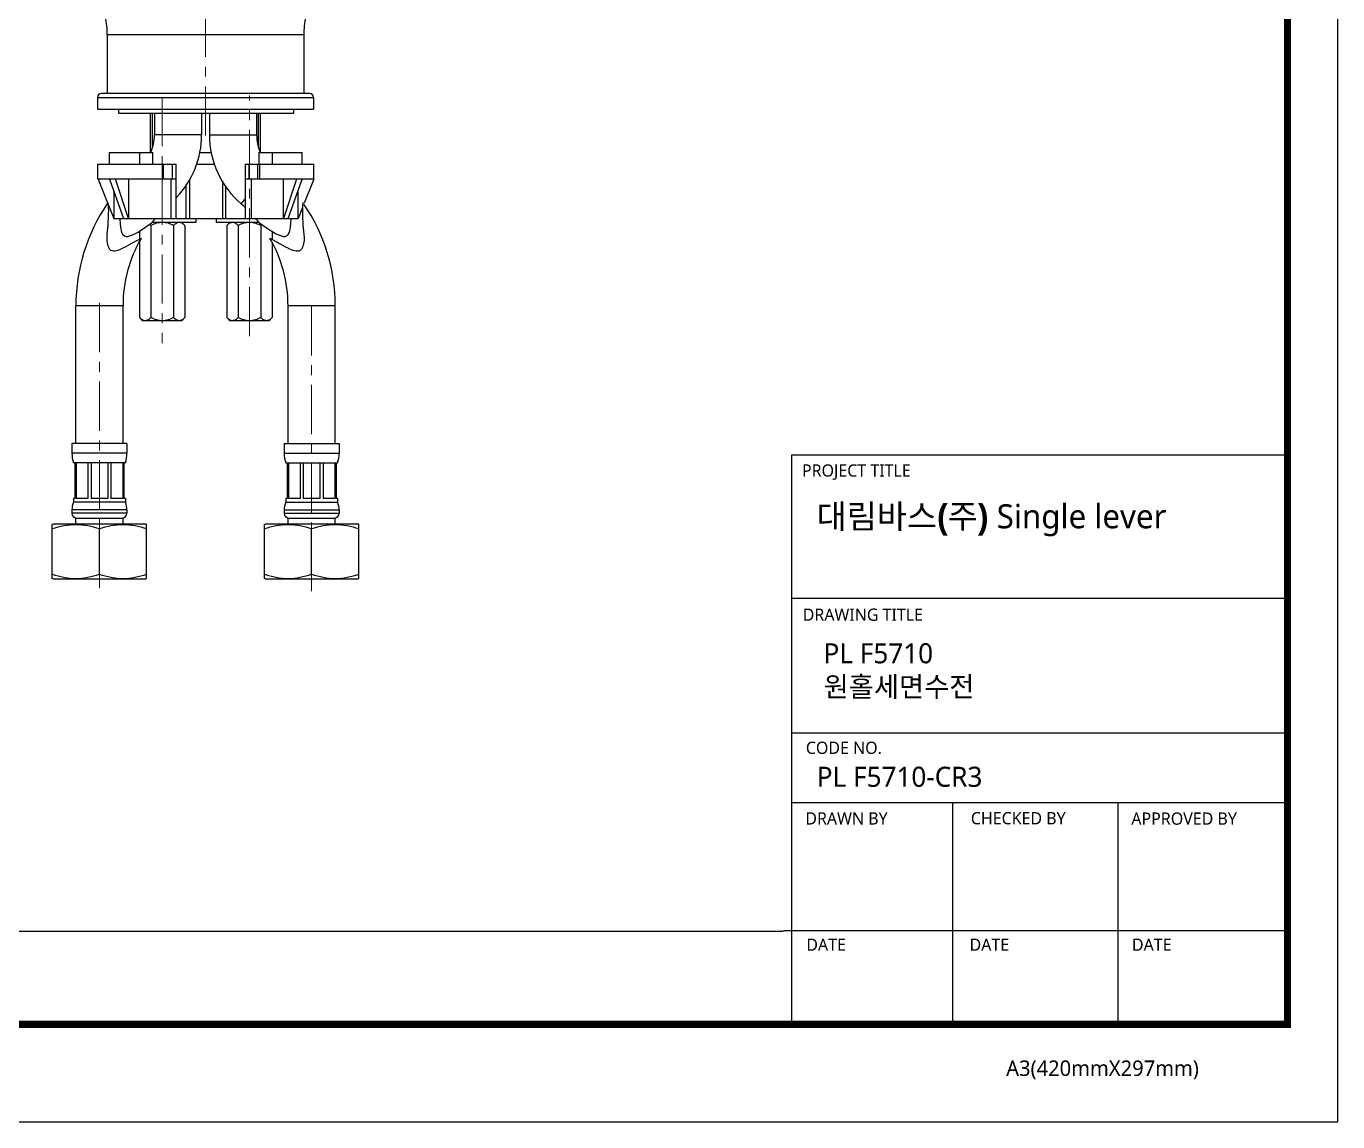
# Model space of a CAD drawing. Extents: x 0 to 790, y 0 to 579.
# Drawn here: x 456.1 to 789.9, y 0 to 278.8 of the extents above; entities that cross this region are included whole.
import ezdxf

# ---------------------------------------------------------------- set-up
doc = ezdxf.new("R2010")
doc.units = 0
doc.header["$LTSCALE"] = 10
doc.header["$MEASUREMENT"] = 0
doc.linetypes.add('CENTER', pattern=[2, 1.25, -0.25, 0.25, -0.25])
doc.layers.get('0').update_dxf_attribs({"linetype": 'CONTINUOUS'})
doc.layers.add('BODY', color=7, linetype='CONTINUOUS')
doc.layers.add('DEF_LAYER_ASSEM_MEMBER', color=7, linetype='CONTINUOUS')
doc.styles.add('Daelim Dimension', font='')
doc.styles.get('Daelim Dimension').set_extended_font_data('NanumGothic')

msp = doc.modelspace()

# ---------------------------------------------------------------- linework, layer by layer
at = {"color": 5, "ltscale": 40}
for p, q in [((777.1, 169.65), (650.86, 169.65)), ((777.1, 133.17), (650.86, 133.17)), ((777.1, 133.17), (650.86, 133.17)), ((777.1, 98.84), (650.86, 98.84)), ((777.1, 98.84), (650.86, 98.84)), ((777.1, 81.14), (650.86, 81.14)), ((777.1, 81.14), (650.86, 81.14)), ((691.87, 81.14), (691.87, 24.78)), ((733.95, 81.14), (733.95, 24.78)), ((777.1, 48.58), (648.87, 48.58)), ((777.1, 48.58), (651.85, 48.58)), ((777.1, 24.78), (668.91, 24.78))]:
    msp.add_line(p, q, dxfattribs=at)
at = {"color": 5, "ltscale": 0.5}
msp.add_line((650.86, 169.65), (650.86, 24.02), dxfattribs=at)
at = {"color": 5}
msp.add_line((12.7, 48.49), (648.72, 48.49), dxfattribs=at)
at = {"ltscale": 0.5}
msp.add_lwpolyline([(0, 0), (789.88, 0), (789.88, 578.76), (0, 578.76)], close=True, dxfattribs=at)
at = {"color": 5, "linetype": 'ByBlock', "lineweight": 200, "const_width": 1.82}
msp.add_lwpolyline([(12.7, 24.78), (777.1, 24.78), (777.1, 565.32), (12.7, 565.32)], close=True, dxfattribs=at)
at = {"layer": 'BODY', "color": 1, "linetype": 'CENTER', "lineweight": 5}
for p, q in [((501.76, 250.95), (501.76, 433.28)), ((490.76, 260.72), (490.76, 198.16)), ((512.96, 199.89), (512.96, 261.12)), ((474.76, 135.85), (474.76, 208.88)), ((528.76, 134.98), (528.76, 209.3))]:
    msp.add_line(p, q, dxfattribs=at)
at = {"layer": 'DEF_LAYER_ASSEM_MEMBER', "color": 7, "linetype": 'Continuous'}
for p, q in [((476.76, 276.63), (476.76, 261.63)), ((526.76, 276.63), (526.76, 261.63)), ((474.26, 260.63), (474.26, 257.63)), ((528.26, 261.63), (475.26, 261.63)), ((529.26, 260.63), (529.26, 257.63)), ((474.26, 257.63), (529.26, 257.63)), ((479.61, 257.63), (479.61, 256.63)), ((524.11, 257.63), (524.11, 256.63)), ((479.61, 256.63), (524.11, 256.63)), ((487.76, 246.79), (487.76, 256.63)), ((488.76, 256.63), (488.76, 251.13)), ((500.76, 256.63), (500.76, 251.13)), ((502.76, 256.63), (502.76, 251.13)), ((514.76, 256.63), (514.76, 251.13)), ((515.76, 246.79), (515.76, 256.63)), ((500.76, 251.13), (488.76, 251.13)), ((502.76, 251.13), (514.76, 251.13)), ((474.36, 243.63), (494.31, 243.63)), ((474.36, 239.83), (474.36, 243.63)), ((477.36, 246.63), (488.36, 246.63)), ((477.36, 243.63), (477.36, 246.63)), ((488.36, 243.63), (488.36, 246.63)), ((494.31, 229.83), (494.31, 243.63)), ((499.37, 243.63), (504.15, 243.63)), ((500.27, 246.63), (503.25, 246.63)), ((511.86, 243.63), (529.36, 243.63)), ((511.86, 243.63), (511.86, 229.83)), ((515.36, 246.63), (526.36, 246.63)), ((515.36, 246.63), (515.36, 243.63)), ((526.36, 243.63), (526.36, 246.63)), ((529.36, 239.83), (529.36, 243.63)), ((477.33, 239.83), (474.36, 239.83)), ((474.4, 239.83), (476.8, 233.82)), ((477.33, 239.83), (480.91, 229.83)), ((494.31, 239.83), (477.35, 239.83)), ((482.16, 229.83), (478.81, 239.83)), ((482.16, 239.83), (482.16, 229.83)), ((496.86, 229.83), (496.86, 238.47)), ((506.86, 238.14), (506.86, 229.83)), ((524.89, 239.83), (511.86, 239.83)), ((521.56, 229.83), (521.56, 239.83)), ((524.89, 239.83), (521.56, 229.83)), ((522.81, 229.83), (526.37, 239.83)), ((529.32, 239.83), (524.91, 239.83)), ((529.32, 239.83), (526.89, 233.75)), ((529.36, 239.83), (529.32, 239.83)), ((478.39, 236.86), (478.39, 229.83)), ((525.33, 229.83), (525.33, 236.9)), ((477.03, 233.24), (478.39, 229.83)), ((526.45, 232.64), (525.33, 229.83)), ((476.96, 228.17), (476.97, 228.36)), ((478.39, 229.83), (525.33, 229.83)), ((487.87, 228.06), (487.87, 204.61)), ((499.26, 228.83), (488.15, 228.83)), ((493.65, 228.06), (493.65, 204.61)), ((495.76, 228.83), (496.53, 228.06)), ((496.53, 228.06), (496.53, 204.61)), ((499.26, 229.83), (499.26, 228.83)), ((504.46, 229.83), (504.46, 228.83)), ((515.37, 228.83), (504.46, 228.83)), ((507.96, 228.83), (507.19, 228.06)), ((507.19, 228.06), (507.19, 204.61)), ((510.07, 228.06), (510.07, 204.61)), ((515.85, 228.06), (515.85, 204.61)), ((526.55, 228.35), (526.56, 228.17)), ((484.99, 226.71), (484.99, 224.57)), ((484.99, 224.03), (484.99, 204.61)), ((518.73, 226.59), (518.73, 224.47)), ((518.73, 223.64), (518.73, 204.61)), ((468.76, 172.63), (468.76, 207.63)), ((480.76, 172.63), (480.76, 207.63)), ((522.76, 172.63), (522.76, 207.63)), ((534.76, 172.63), (534.76, 207.63)), ((484.99, 204.61), (485.76, 203.83)), ((495.76, 203.83), (485.76, 203.83)), ((496.53, 204.61), (495.76, 203.83)), ((507.19, 204.61), (507.96, 203.83)), ((517.96, 203.83), (507.96, 203.83)), ((518.73, 204.61), (517.96, 203.83)), ((481.76, 172.63), (467.76, 172.63)), ((467.76, 172.63), (467.76, 170.13)), ((481.76, 172.63), (481.76, 170.13)), ((521.76, 172.63), (535.76, 172.63)), ((521.76, 172.63), (521.76, 170.13)), ((535.76, 172.63), (535.76, 170.13)), ((481.36, 167.63), (468.16, 167.63)), ((468.51, 167.63), (468.51, 158.63)), ((468.84, 167.63), (468.84, 158.63)), ((471.85, 167.63), (471.85, 158.63)), ((472.64, 167.63), (472.64, 158.63)), ((476.88, 167.63), (476.88, 158.63)), ((477.69, 167.63), (477.69, 158.63)), ((480.68, 167.63), (480.68, 158.63)), ((481.01, 167.63), (481.01, 158.63)), ((522.16, 167.63), (535.36, 167.63)), ((522.51, 167.63), (522.51, 158.63)), ((522.84, 167.63), (522.84, 158.63)), ((525.83, 167.63), (525.83, 158.63)), ((526.64, 167.63), (526.64, 158.63)), ((530.88, 167.63), (530.88, 158.63)), ((531.67, 167.63), (531.67, 158.63)), ((534.68, 167.63), (534.68, 158.63)), ((535.01, 167.63), (535.01, 158.63)), ((468.51, 158.63), (468.16, 158.63)), ((468.16, 158.63), (468.16, 157.63)), ((481.36, 157.63), (468.16, 157.63)), ((471.85, 158.63), (468.84, 158.63)), ((476.88, 158.63), (472.64, 158.63)), ((480.68, 158.63), (477.69, 158.63)), ((481.36, 158.63), (481.01, 158.63)), ((481.36, 158.63), (481.36, 157.63)), ((522.51, 158.63), (522.16, 158.63)), ((522.16, 158.63), (522.16, 157.63)), ((522.16, 157.63), (535.36, 157.63)), ((525.83, 158.63), (522.84, 158.63)), ((530.88, 158.63), (526.64, 158.63)), ((534.68, 158.63), (531.67, 158.63)), ((535.36, 158.63), (535.01, 158.63)), ((535.36, 158.63), (535.36, 157.63)), ((467.76, 155.67), (467.76, 154.83)), ((468.76, 153.63), (480.76, 153.63)), ((468.76, 152.13), (468.76, 153.63)), ((480.76, 152.13), (480.76, 153.63)), ((481.76, 155.67), (481.76, 154.83)), ((521.76, 155.67), (521.76, 154.83)), ((522.76, 153.63), (534.76, 153.63)), ((522.76, 152.13), (522.76, 153.63)), ((534.76, 152.13), (534.76, 153.63)), ((535.76, 155.67), (535.76, 154.83)), ((462.76, 152), (462.98, 152.13)), ((462.76, 138.26), (462.76, 152)), ((462.98, 152.13), (486.54, 152.13)), ((474.76, 139.33), (474.76, 150.93)), ((486.76, 152), (486.54, 152.13)), ((486.76, 138.26), (486.76, 152)), ((516.76, 152), (516.98, 152.13)), ((516.76, 138.26), (516.76, 152)), ((516.98, 152.13), (540.54, 152.13)), ((528.76, 139.33), (528.76, 150.93)), ((540.76, 152), (540.54, 152.13)), ((540.76, 138.26), (540.76, 152)), ((462.98, 138.13), (462.76, 138.26)), ((462.98, 138.13), (486.54, 138.13)), ((486.54, 138.13), (486.76, 138.26)), ((516.98, 138.13), (516.76, 138.26)), ((516.98, 138.13), (540.54, 138.13)), ((540.54, 138.13), (540.76, 138.26))]:
    msp.add_line(p, q, dxfattribs=at)
at = {"layer": 'DEF_LAYER_ASSEM_MEMBER', "color": 9, "linetype": 'Continuous'}
for p, q in [((476.76, 276.63), (526.76, 276.63)), ((474.26, 260.63), (529.26, 260.63)), ((484.98, 246.63), (484.98, 243.63)), ((490.69, 243.63), (490.69, 239.83)), ((491.1, 239.83), (491.1, 243.63)), ((493.31, 243.63), (493.31, 239.83)), ((512.86, 239.83), (512.86, 243.63)), ((515.02, 243.63), (515.02, 239.83)), ((515.52, 243.63), (515.52, 239.83)), ((518.74, 246.63), (518.74, 243.63)), ((492.93, 239.83), (492.93, 229.83)), ((497.65, 239.79), (497.65, 229.83)), ((506.07, 239.46), (506.07, 229.83)), ((513.35, 239.83), (513.35, 229.83)), ((510.85, 233.55), (511.86, 234.73)), ((480.76, 207.63), (468.76, 207.63)), ((534.76, 207.63), (522.76, 207.63)), ((481.76, 170.13), (467.76, 170.13)), ((521.76, 170.13), (535.76, 170.13)), ((481.76, 155.67), (467.76, 155.67)), ((481.76, 154.83), (467.76, 154.83)), ((521.76, 155.67), (535.76, 155.67)), ((521.76, 154.83), (535.76, 154.83))]:
    msp.add_line(p, q, dxfattribs=at)
at = {"layer": 'DEF_LAYER_ASSEM_MEMBER', "color": 2, "linetype": 'Continuous'}
for p, q in [((488.26, 247.88), (488.26, 256.63)), ((515.26, 247.88), (515.26, 256.63))]:
    msp.add_line(p, q, dxfattribs=at)
at = {"layer": 'DEF_LAYER_ASSEM_MEMBER', "color": 7, "linetype": 'Continuous'}
for centre, radius, start, end in [((456.76, 276.63), 20, 0, 12.8519), ((546.76, 276.63), 20, 167.1482, 180), ((475.26, 260.63), 1, 90, 180), ((528.26, 260.63), 1, 0, 90), ((477.59, 251.13), 11.17, 335.977, 0), ((477.59, 251.13), 23.17, 316.5548, 0), ((525.93, 251.13), 23.17, 180, 229.3831), ((525.93, 251.13), 11.17, 180, 204.023), ((478, 237.61), 2.31, 106.3738, 106.8098), ((525.84, 236.04), 3.91, 103.7224, 104.03), ((514.9, 207.63), 46.14, 145.5736, 180), ((488.62, 207.63), 34.14, 46.9862, 49.3831), ((488.62, 207.63), 46.14, 0, 34.1468), ((492.04, 229.4), 12.03, 187.4212, 188.1602), ((514.9, 207.63), 34.14, 139.3745, 141.8629), ((488.62, 207.63), 34.14, 38.1371, 40.6255), ((511.54, 219.47), 9.61, 63.3646, 66.9516), ((514.9, 207.63), 34.14, 149.8666, 180), ((488.62, 207.63), 34.14, 0, 30.1334), ((530.83, 238.78), 18.36, 243.8901, 244.285), ((475.76, 170.13), 8, 180, 198.1949), ((473.76, 170.13), 8, 341.8051, 0), ((529.76, 170.13), 8, 180, 198.1949), ((527.76, 170.13), 8, 341.8051, 0), ((472.76, 155.67), 5, 156.9261, 180), ((476.76, 155.67), 5, 0, 23.0739), ((526.76, 155.67), 5, 156.9261, 180), ((530.76, 155.67), 5, 0, 23.0739), ((468.96, 154.83), 1.2, 180, 270), ((480.56, 154.83), 1.2, 270, 0), ((522.96, 154.83), 1.2, 180, 270), ((534.56, 154.83), 1.2, 270, 0)]:
    msp.add_arc(centre, radius, start, end, dxfattribs=at)
for points, start_tangent, end_tangent in [([(476.97, 228.36), (476.96, 233.89)], (0.057871, 0.998324), (-0.150231, 0.988651)), ([(526.56, 233.89), (526.55, 228.35)], (-0.150231, -0.988651), (0.05789, -0.998323)), ([(477.29, 222.15), (476.96, 228.17)], (-0.494242, 0.869325), (0.058022, 0.998315)), ([(479.96, 229.83), (480.11, 227.84)], (0.039688, -0.999212), (0.129273, -0.991609)), ([(480.13, 227.69), (481.1, 225.44), (481.98, 225.29)], (0.142054, -0.989859), (0.991843, 0.127469)), ([(482.43, 225.39), (488.05, 228.71)], (0.958475, 0.285177), (0.844786, 0.535105)), ([(487.87, 228.06), (487.78, 228.15), (487.51, 228.38)], (-0.707107, 0.707107), (-0.782552, 0.622585)), ([(490.76, 228.83), (489.27, 228.62), (487.87, 228.06)], (-1, 0), (-0.894427, -0.447214)), ([(493.65, 228.06), (492.25, 228.62), (490.76, 228.83)], (-0.894427, 0.447214), (-1, 0)), ([(495.09, 228.83), (494.71, 228.78), (494.35, 228.62), (493.99, 228.37), (493.65, 228.06)], (-1, 0), (-0.707107, -0.707107)), ([(496.53, 228.06), (496.19, 228.37), (495.83, 228.62), (495.47, 228.78), (495.09, 228.83)], (-0.707107, 0.707107), (-1, 0)), ([(508.63, 228.83), (508.25, 228.78), (507.89, 228.62), (507.53, 228.37), (507.19, 228.06)], (-1, 0), (-0.707107, -0.707107)), ([(510.07, 228.06), (509.73, 228.37), (509.37, 228.62), (509.01, 228.78), (508.63, 228.83)], (-0.707107, 0.707107), (-1, 0)), ([(512.96, 228.83), (511.47, 228.62), (510.07, 228.06)], (-1, 0), (-0.894427, -0.447214)), ([(515.3, 228.31), (514.16, 228.69), (512.96, 228.83)], (-0.920661, 0.390364), (-1, 0)), ([(515.47, 228.71), (521.08, 225.4)], (0.844786, -0.535105), (0.95772, -0.2877)), ([(516.12, 228.31), (516.05, 228.25), (515.85, 228.06)], (-0.762469, -0.647025), (-0.707107, -0.707107)), ([(521.54, 225.29), (522.42, 225.44), (523.31, 227.2)], (0.991489, -0.130193), (0.193636, 0.981073)), ([(523.31, 227.2), (523.41, 227.85)], (0.193636, 0.981073), (0.128405, 0.991722)), ([(523.41, 227.85), (523.56, 229.83)], (0.128405, 0.991722), (0.039688, 0.999212)), ([(526.56, 228.17), (526.17, 222.06)], (0.058022, -0.998315), (-0.553266, -0.833004)), ([(485.37, 224.77), (480.54, 222.18)], (-0.89166, -0.452706), (-0.904548, -0.426371)), ([(481.98, 225.29), (482.43, 225.39)], (0.991843, 0.127469), (0.958475, 0.285177)), ([(522.75, 222.29), (518.15, 224.77)], (-0.897975, 0.440047), (-0.89166, 0.452706)), ([(521.08, 225.4), (521.54, 225.29)], (0.95772, -0.2877), (0.991489, -0.130193)), ([(477.57, 221.8), (477.29, 222.15)], (-0.754298, 0.656532), (-0.494242, 0.869325)), ([(480.54, 222.18), (477.65, 221.74), (477.57, 221.8)], (-0.904548, -0.426371), (-0.754298, 0.656532)), ([(525.86, 221.73), (522.86, 222.24)], (-0.818829, -0.574038), (-0.900986, 0.433848)), ([(526.17, 222.06), (525.86, 221.73)], (-0.553266, -0.833004), (-0.818829, -0.574038)), ([(485.84, 203.97), (485.62, 204.09), (484.99, 204.61)], (-0.908739, 0.417364), (-0.707107, 0.707107)), ([(486.43, 203.83), (486.28, 203.84), (485.84, 203.97)], (-1, 0), (-0.908739, 0.417364)), ([(487.87, 204.61), (487.53, 204.3), (487.17, 204.05), (486.81, 203.89), (486.43, 203.83)], (-0.707107, -0.707107), (-1, 0)), ([(490.76, 203.83), (489.27, 204.05), (487.87, 204.61)], (-1, 0), (-0.894427, 0.447214)), ([(493.65, 204.61), (492.25, 204.05), (490.76, 203.83)], (-0.894427, -0.447214), (-1, 0)), ([(495.09, 203.83), (494.71, 203.89), (494.35, 204.05), (493.99, 204.3), (493.65, 204.61)], (-1, 0), (-0.707107, 0.707107)), ([(496.53, 204.61), (496.19, 204.3), (495.83, 204.05), (495.47, 203.89), (495.09, 203.83)], (-0.707107, -0.707107), (-1, 0)), ([(508.04, 203.97), (507.82, 204.09), (507.19, 204.61)], (-0.908739, 0.417364), (-0.707107, 0.707107)), ([(508.63, 203.83), (508.48, 203.84), (508.04, 203.97)], (-1, 0), (-0.908739, 0.417364)), ([(510.07, 204.61), (509.73, 204.3), (509.37, 204.05), (509.01, 203.89), (508.63, 203.83)], (-0.707107, -0.707107), (-1, 0)), ([(512.96, 203.83), (511.47, 204.05), (510.07, 204.61)], (-1, 0), (-0.894427, 0.447214)), ([(515.85, 204.61), (514.45, 204.05), (512.96, 203.83)], (-0.894427, -0.447214), (-1, 0)), ([(517.29, 203.83), (516.91, 203.89), (516.55, 204.05), (516.19, 204.3), (515.85, 204.61)], (-1, 0), (-0.707107, 0.707107)), ([(518.73, 204.61), (518.39, 204.3), (518.03, 204.05), (517.67, 203.89), (517.29, 203.83)], (-0.707107, -0.707107), (-1, 0)), ([(462.76, 150.93), (465.73, 151.72), (468.76, 152), (471.79, 151.72), (474.76, 150.93)], (0.948678, 0.316242), (0.948722, -0.316112)), ([(474.76, 150.93), (477.73, 151.72), (480.76, 152), (483.79, 151.72), (486.76, 150.93)], (0.948722, 0.316112), (0.948678, -0.316242)), ([(516.76, 150.93), (519.73, 151.72), (522.76, 152), (525.79, 151.72), (528.76, 150.93)], (0.948678, 0.316242), (0.948722, -0.316112)), ([(528.76, 150.93), (531.73, 151.72), (534.76, 152), (537.79, 151.72), (540.76, 150.93)], (0.948722, 0.316112), (0.948678, -0.316242)), ([(462.76, 139.34), (465.73, 138.55), (468.76, 138.26), (471.79, 138.55), (474.76, 139.33)], (0.948678, -0.316242), (0.948722, 0.316112)), ([(474.76, 139.33), (477.73, 138.55), (480.76, 138.26), (483.79, 138.55), (486.76, 139.34)], (0.948722, -0.316112), (0.948678, 0.316242)), ([(516.76, 139.34), (519.73, 138.55), (522.76, 138.26), (525.79, 138.55), (528.76, 139.33)], (0.948678, -0.316242), (0.948722, 0.316112)), ([(528.76, 139.33), (531.73, 138.55), (534.76, 138.26), (537.79, 138.55), (540.76, 139.34)], (0.948722, -0.316112), (0.948678, 0.316242))]:
    msp.add_spline(points, degree=3, dxfattribs=dict(at, start_tangent=start_tangent, end_tangent=end_tangent))

# ---------------------------------------------------------------- texts
at = {"color": 5, "ltscale": 40, "style": 'Daelim Dimension'}
for s, height, p in [('PROJECT TITLE', 3.1171, (653.54, 164.16)), ('DRAWING TITLE', 3.1171, (653.73, 127.47)), ('CODE NO.', 3.117, (654.52, 93.6)), ('DRAWN BY', 3.117, (654.39, 75.63)), ('CHECKED BY', 3.117, (696.51, 75.68)), ('APPROVED BY', 3.1171, (737.35, 75.58)), ('DATE', 3.117, (654.64, 43.5)), ('DATE', 3.117, (696.18, 43.5)), ('DATE', 3.117, (737.5, 43.5)), ('A3(420mmX297mm)', 3.9341, (705.5, 11.66))]:
    msp.add_text(s, height=height, dxfattribs=at).set_placement(p)
at = {"attachment_point": 1, "style": 'Daelim Dimension'}
for s, insert, char_height, width in [('{\\fPretendard Variable SemiBold|b0|i0|c129|p2;\\C7;대림바스(주)} Single lever', (657.24, 157.12), 6.1103, 98.2071), (' PL F5710\\P 원홀세면수전 ', (657.3, 121.76), 5.101, 85.8447), ('PL F5710-CR3', (657.3, 90.34), 5.101, 85.8447)]:
    msp.add_mtext(s, dxfattribs=dict(at, insert=insert, char_height=char_height, width=width))

doc.saveas('drawing.dxf')
